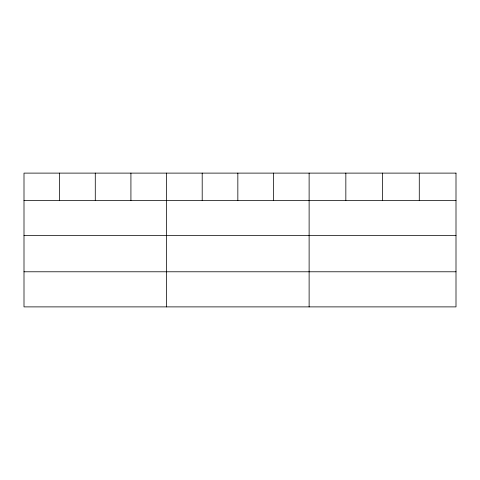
<?xml version="1.0" encoding="UTF-8"?>
<svg xmlns="http://www.w3.org/2000/svg" width="480" height="480" viewBox="0 0 480 480"><rect width="100%" height="100%" fill="white"/><g stroke="black" fill="none" stroke-linecap="round" stroke-linejoin="round"><path stroke-width="0.72" d="M24 200.514L456 200.514M24 235.614L456 235.614M24 271.782L456 271.782M419.28 173.112L419.28 200.514M382.56 173.112L382.56 200.514M345.84 173.112L345.84 200.514M309.12 173.112L309.12 306.888M273.48 173.112L273.48 200.514M237.84 173.112L237.84 200.514M202.2 173.112L202.2 200.514M166.56 173.112L166.56 306.888M130.92 173.112L130.92 200.514M95.28 173.112L95.28 200.514M59.64 173.112L59.64 200.514M456 173.112L24 173.112L24 306.888L456 306.888L456 173.112"/></g></svg>
